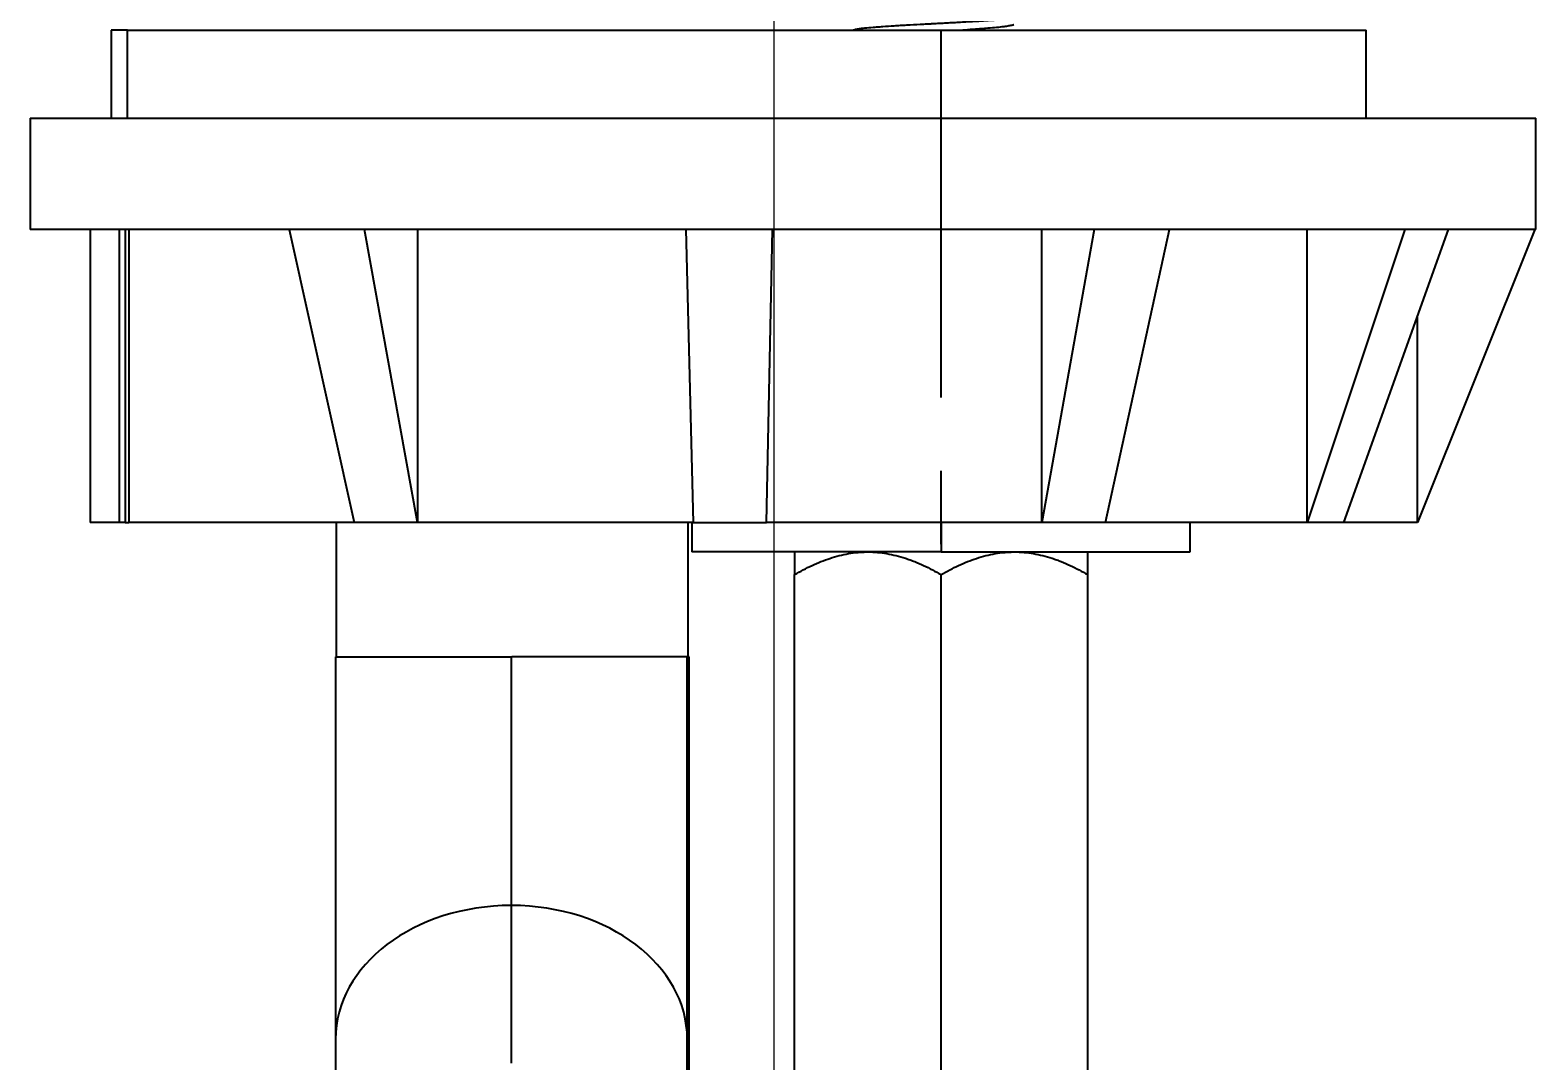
# Model space of a CAD drawing. Extents: x 0 to 1354, y 0 to 992.
# Drawn here: x 781.6 to 833, y 300.9 to 336.1 of the extents above; entities that cross this region are included whole.
import ezdxf

# ---------------------------------------------------------------- set-up
doc = ezdxf.new("R2010")
doc.units = 0
doc.header["$LTSCALE"] = 10
doc.header["$MEASUREMENT"] = 0
doc.header["$PDMODE"] = 3
doc.header["$PDSIZE"] = -10
doc.linetypes.add('CENTER', pattern=[2, 1.25, -0.25, 0.25, -0.25])
doc.layers.get('0').update_dxf_attribs({"linetype": 'CONTINUOUS'})
doc.layers.get('DEFPOINTS').update_dxf_attribs({"linetype": 'CONTINUOUS'})
doc.layers.add('1', color=7, linetype='CONTINUOUS')
doc.styles.add('Daelim Dimension', font='NanumGothic.ttf')
doc.dimstyles.new('DEFAULT', dxfattribs={"dimscale": 2, "dimtxt": 2, "dimasz": 2, "dimexe": 0, "dimexo": 2, "dimgap": 1, "dimtad": 1, "dimdec": 1, "dimzin": 9, "dimdsep": 46, "dimtxsty": 'Daelim Dimension', "dimcen": 0.5, "dimclrd": 252, "dimclre": 252, "dimclrt": 3, "dimadec": 1, "dimazin": 0, "dimtfac": 1, "dimtdec": 1, "dimtix": 1, "dimtmove": 0, "dimatfit": 3, "dimfxl": 1, "dimtolj": 1, "dimtzin": 1, "dimlwd": 9, "dimlwe": 9, "dimarcsym": 0})

# ---------------------------------------------------------------- blocks, each defined once
blk = doc.blocks.new('*D6')
at = {"color": 5, "lineweight": 9, "ltscale": 0.5, "transparency": 16777216}
for p, q in [((702.435, 404.05), (702.435, 289.384)), ((806.951, 340.356), (806.951, 289.384)), ((802.951, 289.384), (706.435, 289.384))]:
    blk.add_line(p, q, dxfattribs=at)
at = {"color": 5, "ltscale": 0.5, "transparency": 16777216}
for points in [[(706.435, 290.051), (706.435, 288.717), (702.435, 289.384)], [(802.951, 290.051), (802.951, 288.717), (806.951, 289.384)]]:
    blk.add_solid(points, dxfattribs=at)
at = {"layer": 'DEFPOINTS', "color": 0, "ltscale": 0.5, "transparency": 16777216}
for p in [(702.435, 408.05), (806.951, 344.356), (702.435, 289.384)]:
    blk.add_point(p, dxfattribs=at)
at = {"color": 7, "lineweight": -3, "ltscale": 0.5, "transparency": 16777216, "insert": (754.693, 297.071), "char_height": 10, "attachment_point": 5, "style": 'Daelim Dimension'}
blk.add_mtext('\\A1;104.5', dxfattribs=at)
blk = doc.blocks.new('*D8')
at = {"color": 5, "lineweight": 9, "ltscale": 0.5, "transparency": 16777216}
for p, q in [((666.693, 347.356), (643.731, 347.356)), ((643.731, 343.356), (643.731, 205.677)), ((782.255, 201.677), (643.731, 201.677))]:
    blk.add_line(p, q, dxfattribs=at)
at = {"color": 5, "ltscale": 0.5, "transparency": 16777216}
for points in [[(643.065, 343.356), (644.398, 343.356), (643.731, 347.356)], [(643.065, 205.677), (644.398, 205.677), (643.731, 201.677)]]:
    blk.add_solid(points, dxfattribs=at)
at = {"layer": 'DEFPOINTS', "color": 0, "ltscale": 0.5, "transparency": 16777216}
for p in [(670.693, 347.356), (643.731, 201.677), (786.255, 201.677)]:
    blk.add_point(p, dxfattribs=at)
at = {"color": 7, "lineweight": -3, "ltscale": 0.5, "transparency": 16777216, "insert": (636.281, 276.985), "char_height": 10, "attachment_point": 5, "rotation": 90, "style": 'Daelim Dimension'}
blk.add_mtext('\\A1;350', dxfattribs=at)

msp = doc.modelspace()

# ---------------------------------------------------------------- linework, layer by layer
at = {"layer": '1', "color": 1, "linetype": 'CENTER', "lineweight": -3}
msp.add_line((812.651, 356.025), (812.651, 283.128), dxfattribs=at)
at = {"layer": '1', "color": 7, "linetype": 'Continuous', "lineweight": -3}
for p, q in [((784.352, 336.056), (784.352, 333.056)), ((784.902, 336.056), (784.352, 336.056)), ((784.902, 336.056), (827.162, 336.056)), ((784.902, 333.056), (784.902, 336.056)), ((827.162, 333.056), (827.162, 336.056)), ((781.583, 333.056), (832.951, 333.056)), ((781.583, 333.056), (781.583, 329.256)), ((832.951, 329.256), (832.951, 333.056)), ((790.422, 329.256), (781.583, 329.256)), ((783.637, 329.256), (783.637, 319.256)), ((784.637, 319.256), (784.637, 329.256)), ((784.823, 329.256), (784.823, 319.256)), ((784.951, 329.256), (784.951, 319.256)), ((790.421, 329.254), (792.635, 319.256)), ((792.987, 329.256), (790.453, 329.256)), ((794.8, 319.256), (792.987, 329.256)), ((803.951, 329.256), (792.987, 329.256)), ((794.8, 329.256), (794.8, 319.256)), ((803.951, 329.255), (804.201, 319.256)), ((806.913, 329.256), (803.988, 329.256)), ((806.701, 319.256), (806.913, 329.256)), ((817.881, 329.256), (806.913, 329.256)), ((816.102, 319.256), (816.102, 329.256)), ((817.882, 329.255), (816.102, 319.256)), ((820.448, 329.256), (817.914, 329.256)), ((818.267, 319.256), (820.448, 329.256)), ((828.481, 329.256), (820.448, 329.256)), ((825.148, 319.256), (825.148, 329.256)), ((828.482, 329.255), (825.148, 319.256)), ((826.398, 319.256), (829.964, 329.256)), ((829.964, 329.256), (828.501, 329.256)), ((832.911, 329.255), (828.917, 319.256)), ((832.91, 329.256), (829.964, 329.256)), ((832.912, 329.256), (832.91, 329.251)), ((832.951, 329.256), (832.912, 329.256)), ((828.917, 319.256), (828.917, 326.321)), ((784.637, 319.256), (783.637, 319.256)), ((784.823, 319.256), (784.637, 319.256)), ((784.823, 319.256), (784.951, 319.256)), ((792.635, 319.256), (784.951, 319.256)), ((792.032, 314.677), (792.032, 319.256)), ((794.8, 319.256), (792.635, 319.256)), ((804.201, 319.256), (794.8, 319.256)), ((804.032, 314.677), (804.032, 319.256)), ((804.162, 319.256), (804.162, 318.256)), ((804.201, 319.256), (806.701, 319.256)), ((816.102, 319.256), (806.701, 319.256)), ((812.662, 319.256), (812.662, 318.256)), ((818.267, 319.256), (816.102, 319.256)), ((825.148, 319.256), (818.267, 319.256)), ((821.162, 318.256), (821.162, 319.256)), ((826.398, 319.256), (825.148, 319.256)), ((828.917, 319.256), (826.398, 319.256)), ((812.662, 318.256), (804.162, 318.256)), ((812.662, 318.256), (821.162, 318.256)), ((807.662, 294.03), (807.662, 317.483)), ((812.662, 294.03), (812.662, 317.483)), ((817.662, 294.03), (817.662, 317.483)), ((792, 314.677), (792, 301.643)), ((792, 314.677), (798.016, 314.677)), ((798, 306.198), (798, 314.677)), ((804.032, 314.677), (798.016, 314.677)), ((804, 301.643), (804, 314.677)), ((804.064, 314.677), (804.032, 314.677)), ((804.064, 301.643), (804.064, 314.677)), ((798, 300.817), (798, 306.198)), ((792, 301.643), (792, 291.166)), ((804, 291.22), (804, 301.643)), ((804.064, 291.258), (804.064, 301.643))]:
    msp.add_line(p, q, dxfattribs=at)
for centre, major_axis, ratio, start_param, end_param in [((805.243, 261.457), (-15.278, 67.705), 0.333322, 6.261699, 6.263049), ((805.47, 259.597), (-0.023, 69.757), 0.396833, 0.052737, 0.054062), ((805.706, 261.918), (15.236, 67.243), 0.334345, 0.129383, 0.130731), ((805.82, 261.609), (24.273, 67.605), 0.179076, 0.117854, 0.1192), ((798, 301.643), (-6, 0), 0.75908, 4.712389, 6.283185), ((798, 301.643), (-6, 0), 0.75908, 3.141593, 4.712389), ((798.064, 301.643), (-6, 0), 0.75908, 2.994723, 3.141593)]:
    msp.add_ellipse(centre, major_axis=major_axis, ratio=ratio, start_param=start_param, end_param=end_param, dxfattribs=at)
for points, knots in [([(809.658, 336.056), (809.659, 336.056), (809.661, 336.057), (809.665, 336.06), (809.67, 336.062), (809.685, 336.069), (809.699, 336.074), (809.748, 336.087), (809.794, 336.096), (809.866, 336.107), (809.881, 336.109), (809.914, 336.113), (809.931, 336.115), (809.983, 336.122), (810.021, 336.126), (810.143, 336.138), (810.235, 336.146), (810.363, 336.157), (810.389, 336.159), (810.443, 336.163), (810.471, 336.165), (810.556, 336.171), (810.615, 336.176), (810.796, 336.189), (810.925, 336.198), (811.129, 336.211), (811.199, 336.216), (811.308, 336.222), (811.344, 336.224), (811.417, 336.229), (811.454, 336.231), (811.64, 336.241), (811.792, 336.25), (812.027, 336.262), (812.106, 336.266), (812.226, 336.272), (812.266, 336.274), (812.347, 336.278), (812.387, 336.28), (812.507, 336.286), (812.588, 336.291), (812.748, 336.299), (812.908, 336.308), (813.068, 336.317), (813.187, 336.324), (813.227, 336.326), (813.307, 336.33), (813.346, 336.333), (813.542, 336.344), (813.694, 336.353), (813.915, 336.365), (813.987, 336.369), (814.094, 336.376), (814.13, 336.378), (814.2, 336.382), (814.234, 336.384), (814.405, 336.394), (814.533, 336.402), (814.712, 336.415), (814.769, 336.419), (814.853, 336.426), (814.893, 336.429), (814.933, 336.432), (814.959, 336.434), (814.972, 336.436), (815.087, 336.446), (815.268, 336.464), (815.404, 336.481), (815.475, 336.491), (815.489, 336.493), (815.514, 336.498), (815.526, 336.5), (815.559, 336.506), (815.578, 336.51), (815.624, 336.522), (815.643, 336.53), (815.65, 336.54), (815.651, 336.542), (815.651, 336.543)], [0, 0, 0, 0, 0.004727, 0.004727, 0.017857, 0.017857, 0.044117, 0.044117, 0.096638, 0.096638, 0.109769, 0.109769, 0.122899, 0.122899, 0.149159, 0.149159, 0.20168, 0.20168, 0.214811, 0.214811, 0.227941, 0.227941, 0.254201, 0.254201, 0.306722, 0.306722, 0.332983, 0.332983, 0.346113, 0.346113, 0.359243, 0.359243, 0.411764, 0.411764, 0.438025, 0.438025, 0.451155, 0.451155, 0.464285, 0.464285, 0.490546, 0.490546, 0.516806, 0.543067, 0.543067, 0.556197, 0.556197, 0.569327, 0.569327, 0.621848, 0.621848, 0.648109, 0.648109, 0.661239, 0.661239, 0.674369, 0.674369, 0.72689, 0.72689, 0.753151, 0.753151, 0.766281, 0.772846, 0.772846, 0.779411, 0.779411, 0.831932, 0.884453, 0.884453, 0.897583, 0.897583, 0.910714, 0.910714, 0.936974, 0.936974, 0.989495, 0.989495, 1, 1, 1, 1]), ([(815.138, 336.24), (815.132, 336.236), (815.124, 336.232), (815.107, 336.226), (815.1, 336.224), (815.086, 336.22), (815.077, 336.218), (815.034, 336.207), (814.988, 336.199), (814.905, 336.186), (814.859, 336.179), (814.808, 336.172), (814.773, 336.168), (814.754, 336.166), (814.659, 336.154), (814.575, 336.145), (814.389, 336.128), (814.289, 336.119), (814.152, 336.109), (814.125, 336.106), (814.069, 336.102), (814.04, 336.1), (813.954, 336.094), (813.896, 336.09), (813.716, 336.077), (813.591, 336.068), (813.442, 336.058), (813.423, 336.057), (813.404, 336.056)], [0, 0, 0, 0, 0.064751, 0.064751, 0.099942, 0.099942, 0.135134, 0.135134, 0.2759, 0.2759, 0.346283, 0.381474, 0.381474, 0.416666, 0.416666, 0.557432, 0.557432, 0.698198, 0.698198, 0.733389, 0.733389, 0.768581, 0.768581, 0.838964, 0.838964, 0.97973, 0.97973, 1, 1, 1, 1]), ([(807.662, 318.256), (807.662, 318.256), (807.662, 318.237), (807.662, 318.163), (807.662, 318.11), (807.662, 318.024), (807.662, 318.006), (807.662, 317.968), (807.662, 317.948), (807.662, 317.886), (807.662, 317.841), (807.662, 317.7), (807.662, 317.596), (807.662, 317.483)], [0, 0, 0, 0, 0.25, 0.25, 0.5, 0.5, 0.5625, 0.5625, 0.625, 0.625, 0.75, 0.75, 1, 1, 1, 1]), ([(807.662, 317.483), (807.858, 317.596), (808.056, 317.7), (808.458, 317.887), (808.662, 317.97), (809.077, 318.107), (809.288, 318.161), (809.611, 318.217), (809.72, 318.232), (809.885, 318.246), (809.941, 318.25), (810.051, 318.255), (810.106, 318.256), (810.162, 318.256)], [0, 0, 0, 0, 0.25, 0.25, 0.5, 0.5, 0.75, 0.75, 0.875, 0.875, 0.9375, 0.9375, 1, 1, 1, 1]), ([(810.162, 318.256), (810.381, 318.256), (810.598, 318.237), (811.026, 318.163), (811.237, 318.11), (811.498, 318.024), (811.551, 318.006), (811.655, 317.968), (811.707, 317.948), (811.862, 317.886), (811.964, 317.841), (812.268, 317.7), (812.466, 317.596), (812.662, 317.483)], [0, 0, 0, 0, 0.25, 0.25, 0.5, 0.5, 0.5625, 0.5625, 0.625, 0.625, 0.75, 0.75, 1, 1, 1, 1]), ([(812.662, 317.483), (812.858, 317.596), (813.056, 317.7), (813.458, 317.887), (813.662, 317.97), (814.077, 318.107), (814.288, 318.161), (814.611, 318.217), (814.72, 318.232), (814.885, 318.246), (814.941, 318.25), (815.051, 318.255), (815.106, 318.256), (815.162, 318.256)], [0, 0, 0, 0, 0.25, 0.25, 0.5, 0.5, 0.75, 0.75, 0.875, 0.875, 0.9375, 0.9375, 1, 1, 1, 1]), ([(815.162, 318.256), (815.381, 318.256), (815.598, 318.237), (816.026, 318.163), (816.237, 318.11), (816.498, 318.024), (816.551, 318.006), (816.655, 317.968), (816.707, 317.948), (816.862, 317.886), (816.964, 317.841), (817.268, 317.7), (817.466, 317.596), (817.662, 317.483)], [0, 0, 0, 0, 0.25, 0.25, 0.5, 0.5, 0.5625, 0.5625, 0.625, 0.625, 0.75, 0.75, 1, 1, 1, 1]), ([(817.662, 317.483), (817.662, 317.596), (817.662, 317.7), (817.662, 317.887), (817.662, 317.97), (817.662, 318.107), (817.662, 318.161), (817.662, 318.217), (817.662, 318.232), (817.662, 318.246), (817.662, 318.25), (817.662, 318.255), (817.662, 318.256), (817.662, 318.256)], [0, 0, 0, 0, 0.250175, 0.250175, 0.500351, 0.500351, 0.750526, 0.750526, 0.875613, 0.875613, 0.938157, 0.938157, 1, 1, 1, 1])]:
    msp.add_open_spline(points, degree=3, knots=knots, dxfattribs=at)

# ---------------------------------------------------------------- dimensions: what is measured, and where the dimension line sits
at = {"color": 5, "lineweight": -3, "ltscale": 0.5}
dim = msp.add_linear_dim(base=(702.435, 289.384), p1=(806.951, 344.356), p2=(702.435, 408.05), dimstyle='DEFAULT', override={"dimtxt": 5, "dimclrd": 5, "dimclre": 5, "dimclrt": 7}, dxfattribs=at)
dim.commit()
dim.dimension.update_dxf_attribs({"geometry": '*D6', "text_midpoint": (754.693, 297.071)})
dim = msp.add_linear_dim(base=(643.731, 201.677), p1=(670.693, 347.356), p2=(786.255, 201.677), angle=90, text='350', dimstyle='DEFAULT', override={"dimtxt": 5, "dimclrd": 5, "dimclre": 5, "dimclrt": 7}, dxfattribs=at)
dim.commit()
dim.dimension.update_dxf_attribs({"geometry": '*D8', "text_midpoint": (643.731, 276.985), "dimtype": 160})

doc.saveas('drawing.dxf')
